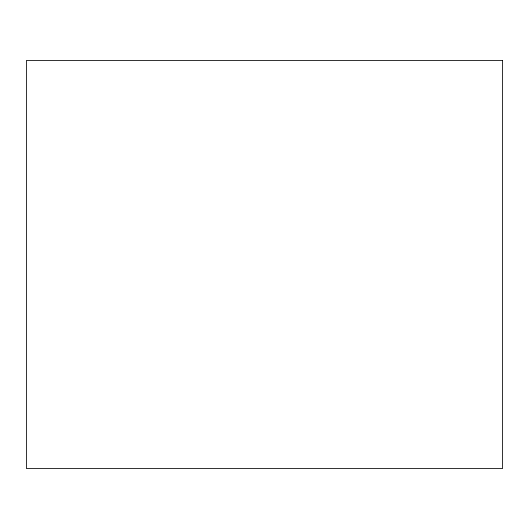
<?xml version="1.0" encoding="UTF-8"?>
<svg xmlns="http://www.w3.org/2000/svg" width="529" height="529" viewBox="0 0 529 529"><rect width="100%" height="100%" fill="white"/><g stroke="black" fill="none" stroke-linecap="round" stroke-linejoin="round"><path stroke-width="0.79" d="M502.55 60.458L26.45 60.458L26.45 468.542L502.55 468.542L502.55 60.458"/></g></svg>
